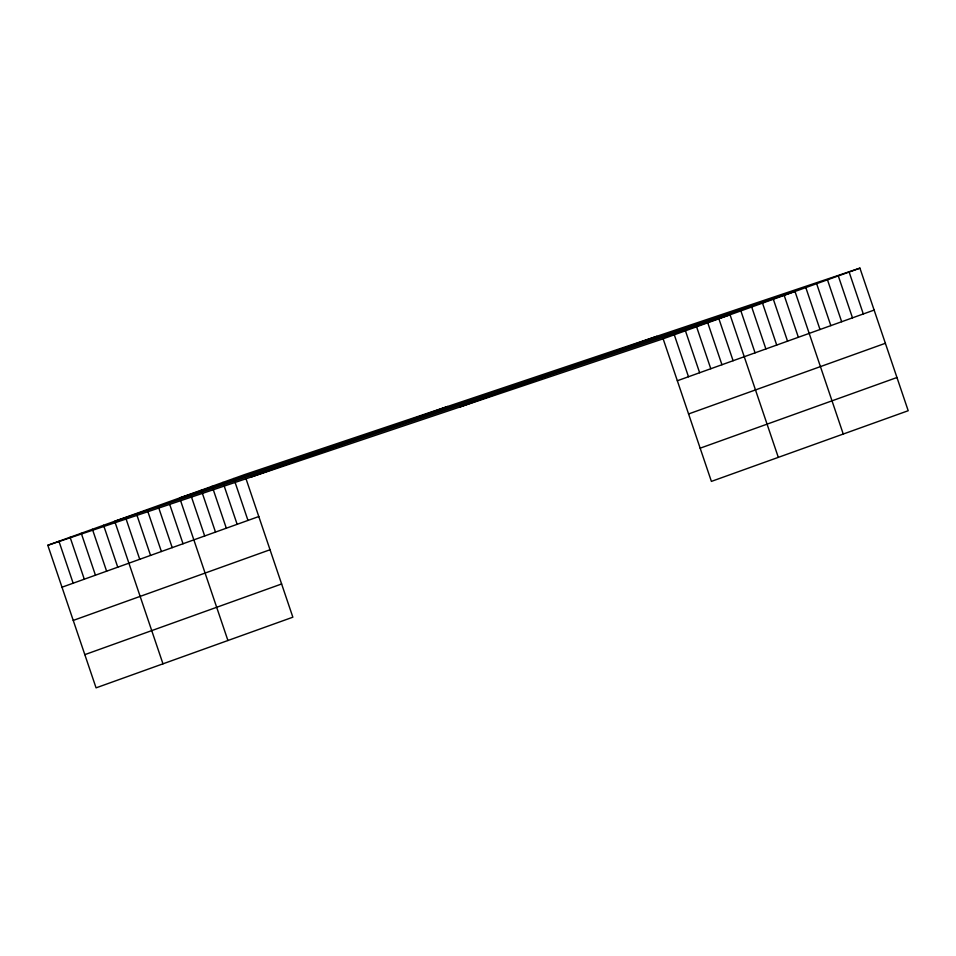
<?xml version="1.0" encoding="UTF-8"?>
<svg xmlns="http://www.w3.org/2000/svg" width="956" height="956" viewBox="0 0 956 956"><rect width="100%" height="100%" fill="white"/><g stroke="black" fill="none" stroke-linecap="round" stroke-linejoin="round"><path stroke-width="1.43" d="M246.027 478.801L292.859 617.194L96.066 687.854L47.8 545.279L244.605 474.606L859.934 268.146L908.2 410.721L711.395 481.394L663.141 338.806L859.934 268.146M250.866 477.14L447.659 406.467M460.075 406.945L656.88 336.273M61.997 587.211L258.801 516.539M677.326 380.751L874.131 310.079M73.242 620.42L270.034 549.748M688.571 413.96L885.375 343.288M84.821 654.645L281.626 583.973M700.15 448.185L896.955 377.512M179.656 497.921L794.998 291.461L843.252 434.048M114.708 521.247L730.049 314.787L778.315 457.362M47.8 545.279L663.141 338.806M849.119 272.03L863.304 313.962M838.293 275.914L852.489 317.846M827.466 279.797L841.662 321.742M816.639 283.693L830.836 325.626M805.812 287.577L820.009 329.509M784.171 295.344L798.368 337.289M773.344 299.24L787.541 341.173M762.518 303.124L776.714 345.056M751.703 307.007L765.887 348.94M740.876 310.903L755.073 352.836M718.9 318.79L733.097 360.723M707.751 322.793L721.935 364.726M696.589 326.797L710.786 368.729M685.44 330.8L699.637 372.732M674.291 334.803L688.487 376.748M233.778 478.49L247.974 520.423M222.951 482.374L237.148 524.318M212.124 486.269L226.321 528.202M201.31 490.153L215.494 532.086M191.427 496.833L204.68 535.969M180.6 500.717L227.922 640.508M169.774 504.613L183.026 543.749M158.481 507.098L172.2 547.633M147.654 510.982L161.385 551.516M136.839 514.866L150.558 555.412M126.013 518.761L139.731 559.296M115.186 522.645L162.974 663.834M103.559 525.25L117.755 567.183M92.409 529.254L106.606 571.186M81.26 533.257L95.445 575.201M70.099 537.26L84.295 579.205M58.949 541.275L73.146 583.208"/></g></svg>
